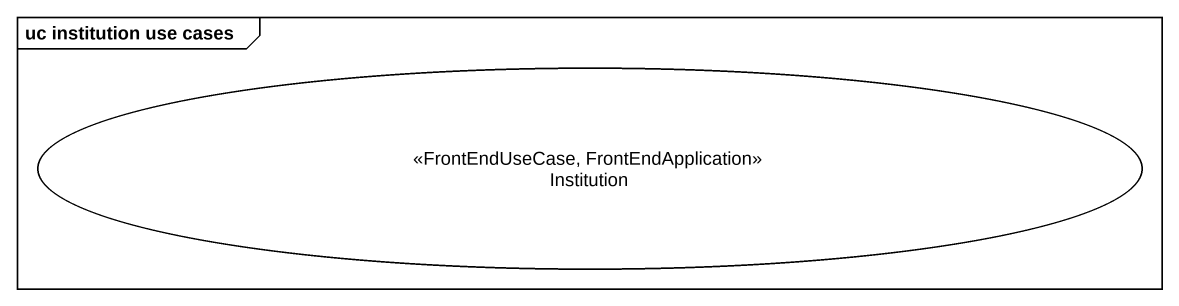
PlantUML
@startuml
mainframe uc institution use cases
usecase Institution <<FrontEndUseCase, FrontEndApplication>>
@enduml
